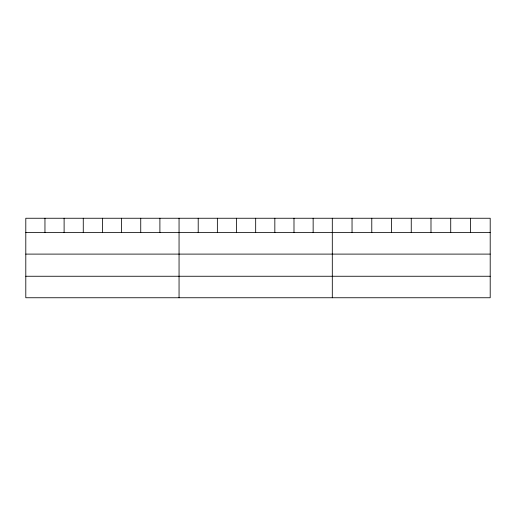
<?xml version="1.0" encoding="UTF-8"?>
<svg xmlns="http://www.w3.org/2000/svg" width="516" height="516" viewBox="0 0 516 516"><rect width="100%" height="100%" fill="white"/><g stroke="black" fill="none" stroke-linecap="round" stroke-linejoin="round"><path stroke-width="0.77" d="M490.2 254.104L490.2 218.249L25.8 218.249L25.8 297.751L490.2 297.751L490.2 254.104L25.8 254.104M25.8 232.606L490.2 232.606M25.8 276.254L490.2 276.254M470.463 218.249L470.463 232.606M450.726 218.249L450.726 232.606M430.989 218.249L430.989 232.606M411.252 218.249L411.252 232.606M391.515 218.249L391.515 232.606M371.778 218.249L371.778 232.606M352.041 218.249L352.041 232.606M332.304 218.249L332.304 297.751M313.148 218.249L313.148 232.606M293.991 218.249L293.991 232.606M274.835 218.249L274.835 232.606M255.678 218.249L255.678 232.606M236.522 218.249L236.522 232.606M217.365 218.249L217.365 232.606M198.209 218.249L198.209 232.606M179.052 218.249L179.052 297.751M159.895 218.249L159.895 232.606M140.739 218.249L140.739 232.606M121.583 218.249L121.583 232.606M102.426 218.249L102.426 232.606M83.269 218.249L83.269 232.606M64.113 218.249L64.113 232.606M44.957 218.249L44.957 232.606"/></g></svg>
